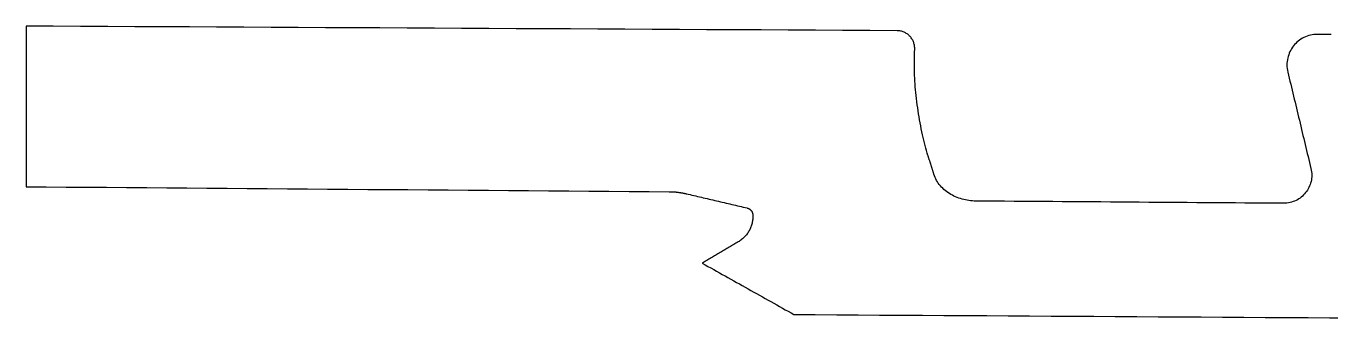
# Model space of a CAD drawing. Header units: metres. Extents: x 38 to 147, y -147 to -79.
# Drawn here: x 38.1 to 91.6, y -91 to -79 of the extents above; entities that cross this region are included whole.
import ezdxf

# ---------------------------------------------------------------- set-up
doc = ezdxf.new("R2010")
doc.units = ezdxf.units.M

msp = doc.modelspace()

# ---------------------------------------------------------------- linework, layer by layer
msp.add_lwpolyline([(91.643962, -79.39024), (91.532964, -79.389224), (91.421966, -79.388208), (91.310968, -79.387192), (91.19997, -79.386176), (91.088972, -79.38516), (91.013534, -79.386938), (90.939366, -79.393034), (90.866722, -79.403194), (90.795602, -79.417418), (90.726006, -79.435706), (90.658188, -79.457804), (90.592402, -79.483458), (90.528648, -79.512668), (90.466926, -79.545434), (90.407236, -79.581502), (90.349832, -79.620618), (90.294968, -79.662782), (90.242644, -79.70774), (90.19286, -79.755492), (90.14587, -79.805784), (90.101674, -79.858616), (90.060272, -79.913734), (90.021918, -79.970884), (89.986866, -80.03032), (89.955116, -80.091534), (89.926668, -80.154526), (89.901776, -80.219296), (89.88044, -80.28559), (89.86266, -80.353154), (89.84869, -80.421988), (89.83853, -80.492092), (89.832434, -80.562958), (89.830402, -80.63484), (89.832688, -80.707484), (89.839292, -80.780636), (89.850214, -80.854296), (89.865708, -80.92821), (89.895426, -81.051908), (89.925144, -81.175606), (89.954862, -81.299304), (89.98458, -81.423002), (90.014298, -81.5467), (90.044016, -81.670398), (90.073734, -81.794096), (90.103452, -81.917794), (90.13317, -82.041492), (90.162888, -82.16519), (90.192606, -82.288888), (90.222324, -82.412586), (90.252042, -82.536284), (90.28176, -82.659982), (90.311478, -82.78368), (90.341196, -82.907378), (90.370914, -83.031076), (90.400632, -83.154774), (90.43035, -83.278472), (90.460068, -83.40217), (90.489786, -83.525868), (90.519504, -83.649566), (90.549222, -83.773264), (90.57894, -83.896962), (90.608658, -84.02066), (90.638376, -84.144358), (90.668094, -84.268056), (90.697812, -84.391754), (90.72753, -84.515452), (90.757248, -84.63915), (90.786966, -84.762848), (90.816684, -84.886546), (90.830908, -84.954872), (90.841068, -85.02269), (90.847164, -85.090254), (90.849196, -85.15731), (90.847418, -85.223604), (90.84183, -85.289136), (90.832432, -85.353652), (90.819478, -85.417152), (90.802968, -85.479636), (90.783156, -85.54085), (90.760042, -85.60054), (90.733626, -85.658706), (90.704162, -85.715348), (90.67165, -85.770212), (90.636344, -85.823044), (90.598244, -85.873844), (90.55735, -85.922612), (90.513916, -85.969094), (90.467942, -86.013036), (90.419682, -86.054438), (90.368882, -86.0933), (90.31605, -86.129368), (90.260932, -86.162642), (90.203782, -86.192868), (90.144854, -86.219792), (90.084148, -86.243414), (90.021664, -86.263734), (89.957402, -86.280498), (89.891616, -86.293706), (89.82456, -86.303104), (89.756234, -86.308692), (89.686638, -86.310216), (89.291922, -86.307422), (88.897206, -86.304628), (88.50249, -86.301834), (88.107774, -86.29904), (87.713058, -86.296246), (87.318342, -86.293452), (86.923626, -86.290658), (86.52891, -86.287864), (86.134194, -86.28507), (85.739478, -86.282276), (85.344762, -86.279482), (84.950046, -86.276688), (84.55533, -86.273894), (84.160614, -86.2711), (83.765898, -86.268306), (83.371182, -86.265512), (82.976466, -86.262718), (82.58175, -86.259924), (82.187034, -86.25713), (81.792318, -86.254336), (81.397602, -86.251542), (81.002886, -86.248748), (80.60817, -86.245954), (80.213454, -86.24316), (79.818738, -86.240366), (79.424022, -86.237572), (79.029306, -86.234778), (78.63459, -86.231984), (78.239874, -86.22919), (77.845158, -86.226396), (77.450442, -86.223602), (77.055726, -86.220808), (76.98486, -86.21903), (76.91374, -86.214712), (76.84262, -86.208108), (76.7715, -86.198964), (76.700634, -86.187534), (76.630022, -86.173564), (76.559918, -86.157308), (76.490322, -86.138766), (76.421488, -86.117938), (76.353416, -86.094824), (76.28636, -86.069424), (76.22032, -86.041738), (76.15555, -86.011766), (76.09205, -85.979762), (76.030074, -85.945472), (75.969622, -85.90915), (75.910948, -85.870542), (75.854052, -85.829902), (75.798934, -85.78723), (75.746102, -85.742526), (75.695302, -85.69579), (75.646788, -85.647022), (75.600814, -85.596222), (75.55738, -85.54339), (75.51674, -85.488526), (75.478894, -85.431884), (75.444096, -85.37321), (75.412346, -85.312758), (75.383644, -85.250274), (75.358244, -85.186012), (75.3364, -85.119972), (75.318112, -85.052154), (75.311, -85.030056), (75.303888, -85.007958), (75.296776, -84.98586), (75.289664, -84.963762), (75.282552, -84.941664), (75.27544, -84.919566), (75.268328, -84.897468), (75.261216, -84.87537), (75.254104, -84.853272), (75.246992, -84.831174), (75.23988, -84.809076), (75.232768, -84.786978), (75.225656, -84.76488), (75.218544, -84.742782), (75.211432, -84.720684), (75.20432, -84.698586), (75.197208, -84.676488), (75.190096, -84.65439), (75.182984, -84.632292), (75.175872, -84.610194), (75.16876, -84.588096), (75.161648, -84.565998), (75.154536, -84.5439), (75.147424, -84.521802), (75.140312, -84.499704), (75.1332, -84.477606), (75.126088, -84.455508), (75.118976, -84.43341), (75.111864, -84.411312), (75.104752, -84.389214), (75.09764, -84.367116), (75.090528, -84.345018), (75.060556, -84.250276), (75.031092, -84.151978), (75.002136, -84.050124), (74.973688, -83.945222), (74.945748, -83.837272), (74.91857, -83.726528), (74.8919, -83.613244), (74.865992, -83.497674), (74.840846, -83.380072), (74.816208, -83.260692), (74.792586, -83.139788), (74.769726, -83.017614), (74.747628, -82.89417), (74.726546, -82.769964), (74.706226, -82.644996), (74.686922, -82.519774), (74.668634, -82.394298), (74.651362, -82.269076), (74.635106, -82.144108), (74.62012, -82.019648), (74.60615, -81.89595), (74.59345, -81.773268), (74.581766, -81.651856), (74.571352, -81.531968), (74.562208, -81.413858), (74.554588, -81.29778), (74.548238, -81.183988), (74.543158, -81.072482), (74.539602, -80.96377), (74.53757, -80.857852), (74.537062, -80.755236), (74.538078, -80.655922), (74.538332, -80.634586), (74.538586, -80.61325), (74.53884, -80.591914), (74.539094, -80.570578), (74.539348, -80.549242), (74.539602, -80.527906), (74.539856, -80.50657), (74.54011, -80.485234), (74.540364, -80.463898), (74.540618, -80.442562), (74.540872, -80.421226), (74.541126, -80.39989), (74.54138, -80.378554), (74.541634, -80.357218), (74.541888, -80.335882), (74.542142, -80.314546), (74.542396, -80.29321), (74.54265, -80.271874), (74.542904, -80.250538), (74.543158, -80.229202), (74.543412, -80.207866), (74.543666, -80.18653), (74.54392, -80.165194), (74.544174, -80.143858), (74.544428, -80.122522), (74.544682, -80.101186), (74.544936, -80.07985), (74.54519, -80.058514), (74.545444, -80.037178), (74.545698, -80.015842), (74.545952, -79.994506), (74.546206, -79.97317), (74.545952, -79.935578), (74.543666, -79.89824), (74.539602, -79.86141), (74.53376, -79.825342), (74.52614, -79.789782), (74.516742, -79.754984), (74.50582, -79.720694), (74.49312, -79.687166), (74.478896, -79.654654), (74.463148, -79.622904), (74.445876, -79.591916), (74.427334, -79.561944), (74.407268, -79.532988), (74.385932, -79.505048), (74.363326, -79.478124), (74.33945, -79.45247), (74.314304, -79.427832), (74.287888, -79.404464), (74.260456, -79.382366), (74.232008, -79.361792), (74.202544, -79.342488), (74.172064, -79.324708), (74.140568, -79.308198), (74.10831, -79.293212), (74.07529, -79.27975), (74.041254, -79.268066), (74.006456, -79.257906), (73.97115, -79.249524), (73.935082, -79.24292), (73.898506, -79.238094), (73.861422, -79.235046), (73.82383, -79.233776), (72.70623, -79.227934), (71.58863, -79.222092), (70.47103, -79.21625), (69.35343, -79.210408), (68.23583, -79.204566), (67.11823, -79.198724), (66.00063, -79.192882), (64.88303, -79.18704), (63.76543, -79.181198), (62.64783, -79.175356), (61.53023, -79.169514), (60.41263, -79.163672), (59.29503, -79.15783), (58.17743, -79.151988), (57.05983, -79.146146), (55.94223, -79.140304), (54.82463, -79.134462), (53.70703, -79.12862), (52.58943, -79.122778), (51.47183, -79.116936), (50.35423, -79.111094), (49.23663, -79.105252), (48.11903, -79.09941), (47.00143, -79.093568), (45.88383, -79.087726), (44.76623, -79.081884), (43.64863, -79.076042), (42.53103, -79.0702), (41.41343, -79.064358), (40.29583, -79.058516), (39.17823, -79.052674), (38.06063, -79.046832), (38.06063, -79.252572), (38.06063, -79.458312), (38.06063, -79.664052), (38.06063, -79.869792), (38.06063, -80.075532), (38.06063, -80.281272), (38.06063, -80.487012), (38.06063, -80.692752), (38.06063, -80.898492), (38.06063, -81.104232), (38.06063, -81.309972), (38.06063, -81.515712), (38.06063, -81.721452), (38.06063, -81.927192), (38.06063, -82.132932), (38.06063, -82.338672), (38.06063, -82.544412), (38.06063, -82.750152), (38.06063, -82.955892), (38.06063, -83.161632), (38.06063, -83.367372), (38.06063, -83.573112), (38.06063, -83.778852), (38.06063, -83.984592), (38.06063, -84.190332), (38.06063, -84.396072), (38.06063, -84.601812), (38.06063, -84.807552), (38.06063, -85.013292), (38.06063, -85.219032), (38.06063, -85.424772), (38.06063, -85.630512), (38.885876, -85.636862), (39.711122, -85.643212), (40.536368, -85.649562), (41.361614, -85.655912), (42.18686, -85.662262), (43.012106, -85.668612), (43.837352, -85.674962), (44.662598, -85.681312), (45.487844, -85.687662), (46.31309, -85.694012), (47.138336, -85.700362), (47.963582, -85.706712), (48.788828, -85.713062), (49.614074, -85.719412), (50.43932, -85.725762), (51.264566, -85.732112), (52.089812, -85.738462), (52.915058, -85.744812), (53.740304, -85.751162), (54.56555, -85.757512), (55.390796, -85.763862), (56.216042, -85.770212), (57.041288, -85.776562), (57.866534, -85.782912), (58.69178, -85.789262), (59.517026, -85.795612), (60.342272, -85.801962), (61.167518, -85.808312), (61.992764, -85.814662), (62.81801, -85.821012), (63.643256, -85.827362), (64.468502, -85.833712), (64.4906, -85.833966), (64.512698, -85.834474), (64.534796, -85.834982), (64.556894, -85.835744), (64.578992, -85.836506), (64.60109, -85.837522), (64.622934, -85.838792), (64.644778, -85.840062), (64.666622, -85.841586), (64.688466, -85.84311), (64.71031, -85.844888), (64.732154, -85.84692), (64.753998, -85.848952), (64.775842, -85.851238), (64.797686, -85.853524), (64.81953, -85.856064), (64.841374, -85.858858), (64.863218, -85.861652), (64.885062, -85.8647), (64.906906, -85.867748), (64.92875, -85.87105), (64.95034, -85.874606), (64.97193, -85.878162), (64.99352, -85.881972), (65.01511, -85.885782), (65.0367, -85.889846), (65.05829, -85.894164), (65.07988, -85.898482), (65.10147, -85.903054), (65.12306, -85.907626), (65.14465, -85.912452), (65.165986, -85.917532), (65.243964, -85.93582), (65.321942, -85.954108), (65.39992, -85.972396), (65.477898, -85.990684), (65.555876, -86.008972), (65.633854, -86.02726), (65.711832, -86.045548), (65.78981, -86.063836), (65.867788, -86.082124), (65.945766, -86.100412), (66.023744, -86.1187), (66.101722, -86.136988), (66.1797, -86.155276), (66.257678, -86.173564), (66.335656, -86.191852), (66.413634, -86.21014), (66.491612, -86.228428), (66.56959, -86.246716), (66.647568, -86.265004), (66.725546, -86.283292), (66.803524, -86.30158), (66.881502, -86.319868), (66.95948, -86.338156), (67.037458, -86.356444), (67.115436, -86.374732), (67.193414, -86.39302), (67.271392, -86.411308), (67.34937, -86.429596), (67.427348, -86.447884), (67.505326, -86.466172), (67.583304, -86.48446), (67.661282, -86.502748), (67.673982, -86.50605), (67.686428, -86.50986), (67.69862, -86.514178), (67.710558, -86.519004), (67.722242, -86.524338), (67.733672, -86.529926), (67.744848, -86.536022), (67.75577, -86.542626), (67.766438, -86.549738), (67.776852, -86.557104), (67.786758, -86.564978), (67.79641, -86.573106), (67.805808, -86.581742), (67.814698, -86.590632), (67.823334, -86.599776), (67.831462, -86.609428), (67.839336, -86.619334), (67.846702, -86.629494), (67.85356, -86.639908), (67.860164, -86.650576), (67.86626, -86.661498), (67.871848, -86.672674), (67.877182, -86.684104), (67.882008, -86.695788), (67.886326, -86.707726), (67.890136, -86.719918), (67.893438, -86.732364), (67.896232, -86.745064), (67.898518, -86.757764), (67.900296, -86.770718), (67.901566, -86.783672), (67.902328, -86.79688), (67.90309, -86.83879), (67.902328, -86.880446), (67.900296, -86.922102), (67.89674, -86.963504), (67.891914, -87.004398), (67.885818, -87.045038), (67.878198, -87.085424), (67.869308, -87.125302), (67.859148, -87.164926), (67.847718, -87.204042), (67.835018, -87.24265), (67.821048, -87.28075), (67.805808, -87.318342), (67.789298, -87.355426), (67.771518, -87.392002), (67.752722, -87.427816), (67.732656, -87.463122), (67.71132, -87.497666), (67.688968, -87.531448), (67.6656, -87.564722), (67.640962, -87.597234), (67.615308, -87.62873), (67.588638, -87.659464), (67.560698, -87.689436), (67.531742, -87.718392), (67.50177, -87.746586), (67.470782, -87.773764), (67.438778, -87.799926), (67.405758, -87.825072), (67.371976, -87.849202), (67.337178, -87.872316), (67.301364, -87.89416), (67.255136, -87.921338), (67.208908, -87.948516), (67.16268, -87.975694), (67.116452, -88.002872), (67.070224, -88.03005), (67.023996, -88.057228), (66.977768, -88.084406), (66.93154, -88.111584), (66.885312, -88.138762), (66.839084, -88.16594), (66.792856, -88.193118), (66.746628, -88.220296), (66.7004, -88.247474), (66.654172, -88.274652), (66.607944, -88.30183), (66.561716, -88.329008), (66.515488, -88.356186), (66.46926, -88.383364), (66.423032, -88.410542), (66.376804, -88.43772), (66.330576, -88.464898), (66.284348, -88.492076), (66.23812, -88.519254), (66.191892, -88.546432), (66.145664, -88.57361), (66.099436, -88.600788), (66.053208, -88.627966), (66.00698, -88.655144), (65.960752, -88.682322), (65.914524, -88.7095), (65.868296, -88.736678), (65.822068, -88.763856), (65.93967, -88.829642), (66.057272, -88.895428), (66.174874, -88.961214), (66.292476, -89.027), (66.410078, -89.092786), (66.52768, -89.158572), (66.645282, -89.224358), (66.762884, -89.290144), (66.880486, -89.35593), (66.998088, -89.421716), (67.11569, -89.487502), (67.233292, -89.553288), (67.350894, -89.619074), (67.468496, -89.68486), (67.586098, -89.750646), (67.7037, -89.816432), (67.821302, -89.882218), (67.938904, -89.948004), (68.056506, -90.01379), (68.174108, -90.079576), (68.29171, -90.145362), (68.409312, -90.211148), (68.526914, -90.276934), (68.644516, -90.34272), (68.762118, -90.408506), (68.87972, -90.474292), (68.997322, -90.540078), (69.114924, -90.605864), (69.232526, -90.67165), (69.350128, -90.737436), (69.46773, -90.803222), (69.585332, -90.869008), (70.465188, -90.874342), (71.345044, -90.879676), (72.2249, -90.88501), (73.104756, -90.890344), (73.984612, -90.895678), (74.864468, -90.901012), (75.744324, -90.906346), (76.62418, -90.91168), (77.504036, -90.917014), (78.383892, -90.922348), (79.263748, -90.927682), (80.143604, -90.933016), (81.02346, -90.93835), (81.903316, -90.943684), (82.783172, -90.949018), (83.663028, -90.954352), (84.542884, -90.959686), (85.42274, -90.96502), (86.302596, -90.970354), (87.182452, -90.975688), (88.062308, -90.981022), (88.942164, -90.986356), (89.82202, -90.99169), (90.701876, -90.997024), (91.581732, -91.002358), (92.461588, -91.007692)])

doc.saveas('drawing.dxf')
